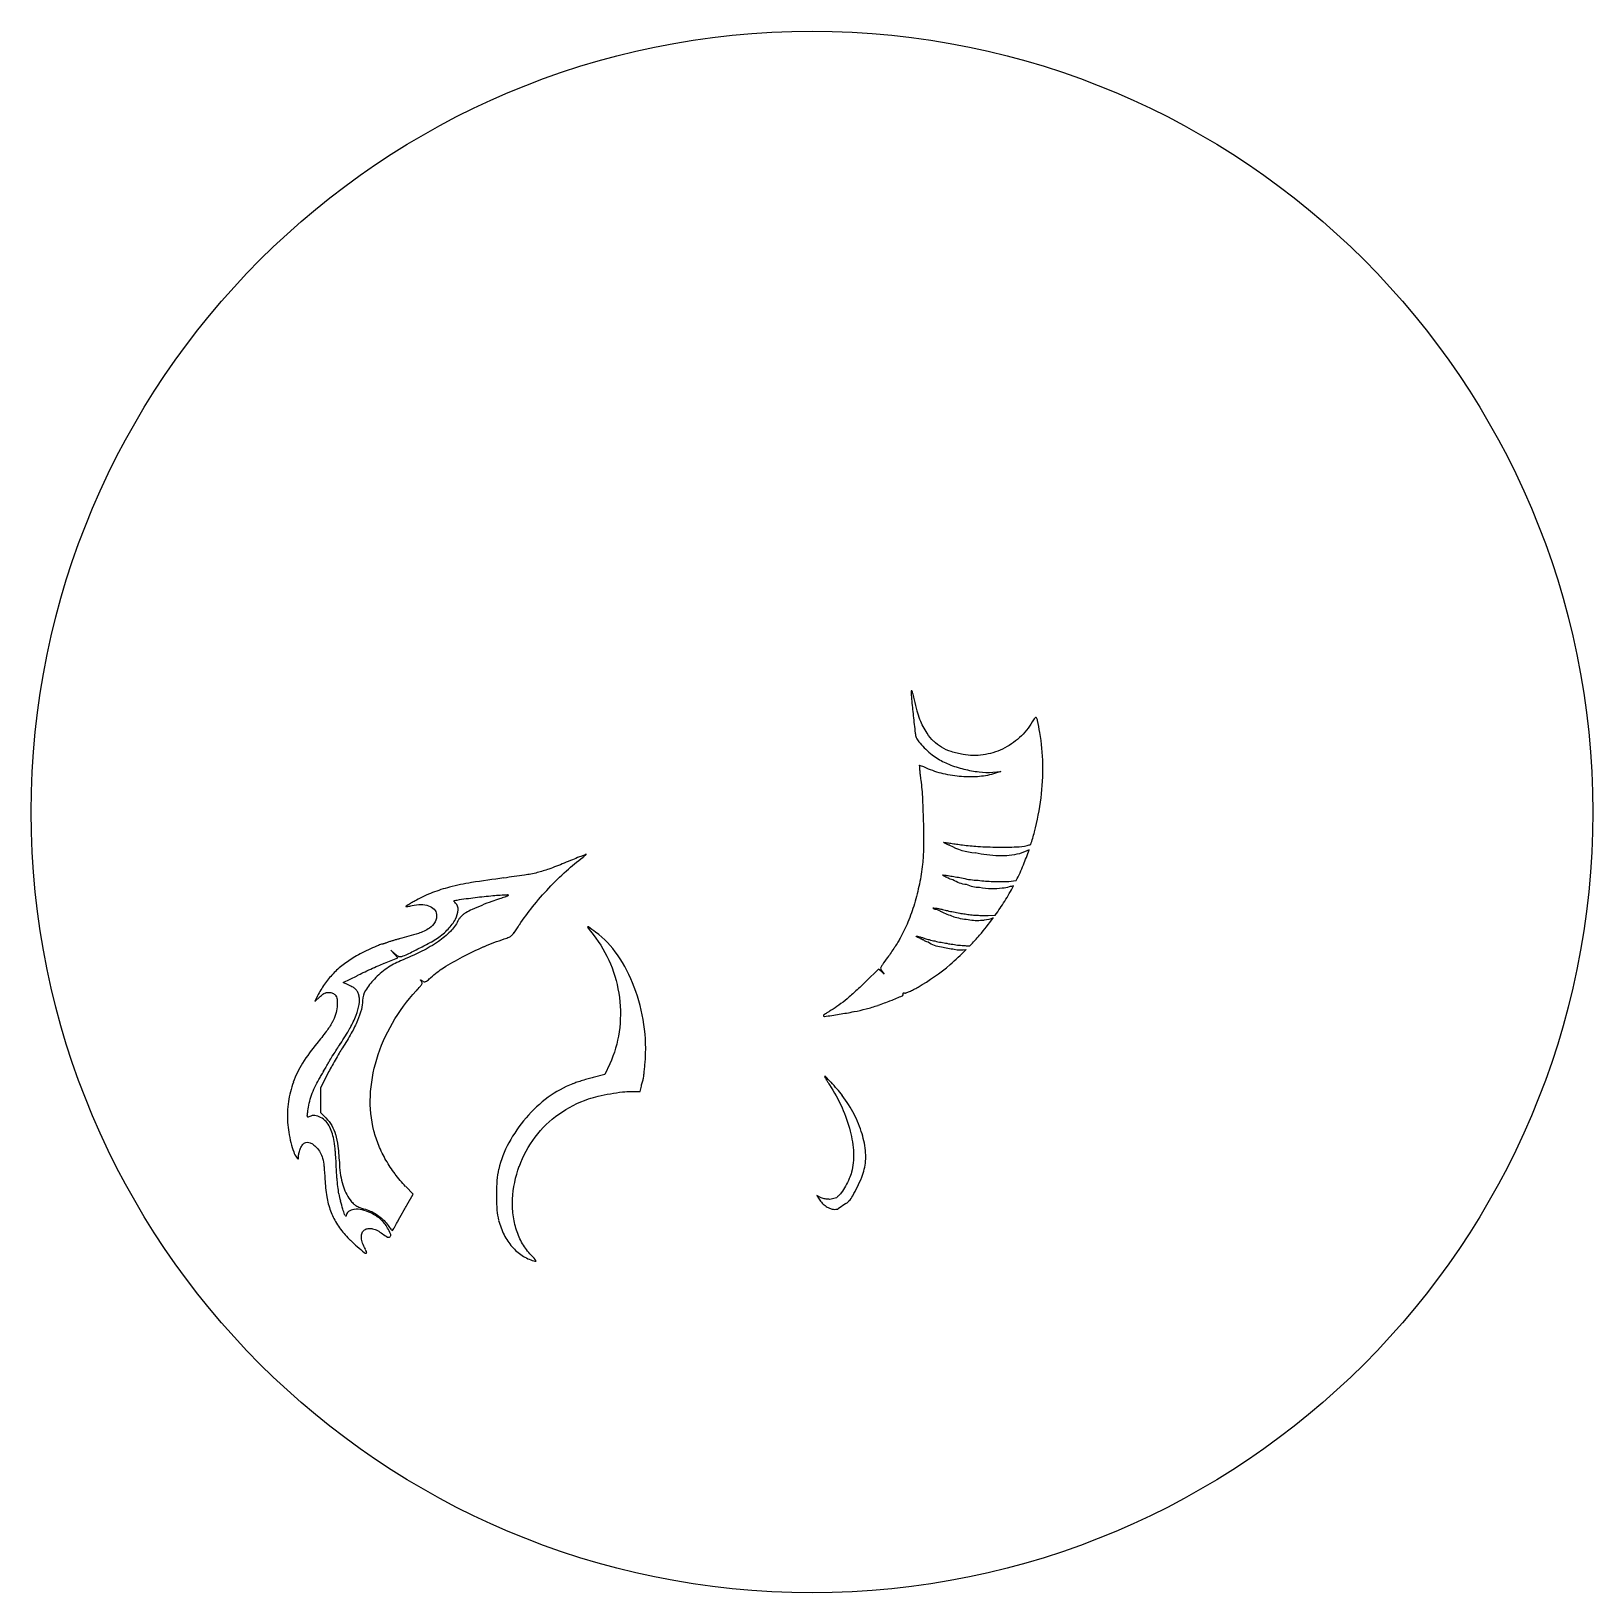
# Model space of a CAD drawing. Header units: millimetres. Extents: x 0 to 22, y 0 to 22.
import ezdxf

# ---------------------------------------------------------------- set-up
doc = ezdxf.new("R2010")
doc.units = ezdxf.units.MM
doc.header["$MEASUREMENT"] = 0

msp = doc.modelspace()

# ---------------------------------------------------------------- linework, layer by layer
at = {"color": 0, "linetype": 'ByBlock', "lineweight": -2}
for p, q in [((13.547, 11.562), (13.662, 11.571)), ((13.662, 11.571), (13.583, 11.546)), ((13.482, 9.543), (13.583, 9.547)), ((5.067, 9.053), (5.123, 9.003)), ((5.116, 8.999), (5.067, 9.053)), ((4.975, 8.868), (5.166, 8.944)), ((5.166, 8.944), (5.116, 8.999)), ((4.397, 8.596), (4.59, 8.694)), ((4.467, 8.565), (4.397, 8.596)), ((11.936, 8.786), (11.765, 8.617)), ((11.977, 8.752), (11.936, 8.786)), ((12.017, 8.717), (11.977, 8.752)), ((11.984, 8.756), (12.017, 8.717)), ((4.033, 8.409), (3.994, 8.33)), ((3.994, 8.33), (4.067, 8.397)), ((4.178, 7.315), (4.076, 7.114)), ((8.081, 7.301), (7.919, 7.26)), ((8.151, 7.452), (8.081, 7.301)), ((4.076, 7.114), (4.076, 6.94)), ((8.457, 7.064), (8.577, 7.064)), ((8.577, 7.064), (8.596, 7.139)), ((4.076, 6.94), (4.076, 6.765)), ((4.076, 6.765), (4.151, 6.689)), ((5.382, 5.617), (5.276, 5.726)), ((5.293, 5.461), (5.382, 5.617)), ((11.068, 5.596), (11.101, 5.544)), ((11.118, 5.57), (11.068, 5.596)), ((11.347, 5.565), (11.251, 5.542)), ((5.176, 5.253), (5.214, 5.321)), ((5.214, 5.321), (5.255, 5.394)), ((11.479, 5.486), (11.367, 5.409))]:
    msp.add_line(p, q, dxfattribs=at)
msp.add_circle((11, 11), 11, dxfattribs=at)
for centre, radius, start, end in [((13.409, 12.684), 1.011, 178.8245, 185.3002), ((12.403, 12.705), 0.00421, 77.7373, 178.8245), ((27.264, 13.969), 14.925, 185.3002, 186.2069), ((12.402, 12.699), 0.00936, 19.511, 77.7372), ((11.956, 12.542), 0.482, 14.0636, 19.5109), ((8.532, 11.684), 4.012, 12.9192, 14.0635), ((37.394, 15.071), 25.115, 186.2069, 186.7645), ((14.6, 11.979), 0.575, 142.7179, 149.66), ((14.152, 12.32), 0.0123, 35.4052, 142.7178), ((14.085, 12.272), 0.0942, 10.8902, 35.4052), ((12.713, 12.143), 0.261, 186.7644, 201.2633), ((0.268, 9.614), 14.165, 10.1924, 10.8901), ((11.476, 11.629), 2.777, 0.8888, 10.1924), ((12.665, 12.125), 0.21, 201.2633, 220.1273), ((13.578, 12.894), 1.403, 220.1273, 224.7619), ((13.589, 12.905), 1.419, 224.7619, 229.6886), ((13.162, 12.402), 0.759, 229.6885, 237.5603), ((13.312, 12.637), 1.038, 237.5603, 248.3606), ((13.552, 13.242), 1.689, 248.3606, 255.8621), ((10.815, 11.619), 3.438, 352.9614, 0.8887), ((12.516, 11.653), 0.00556, 137.0987, 185.5414), ((34.186, 13.756), 21.777, 185.5413, 185.6965), ((12.514, 11.655), 0.00361, 69.9691, 137.0989), ((11.663, 9.319), 2.489, 69.2811, 69.9689), ((17.162, 12.058), 4.669, 185.6965, 186.5195), ((21.348, 12.536), 8.882, 186.5195, 187.028), ((12.176, 10.676), 1.039, 67.3421, 69.2811), ((11.816, 9.814), 1.973, 66.1427, 67.342), ((13.548, 13.227), 1.673, 255.862, 263.39), ((13.467, 12.53), 0.972, 263.39, 274.6974), ((10.631, 11.642), 3.623, 345.2358, 352.9614), ((12.905, 10.773), 0.203, 256.5889, 265.8724), ((12.99, 11.007), 0.447, 257.1134, 265.7556), ((13.075, 11.079), 0.532, 257.1885, 265.7895), ((10.632, 11.641), 3.622, 342.3358, 345.2357), ((18.56, -16.555), 29.021, 111.9266, 112.1376), ((31.545, -48.812), 63.793, 111.84162, 111.92661), ((7.163, 11.19), 1.026, 306.5084, 307.893), ((7.551, 10.692), 0.394, 307.9528, 310.7948), ((7.635, 10.594), 0.265, 310.8558, 313.8068), ((7.821, 10.378), 0.0265, 96.6794, 111.8555), ((7.818, 10.403), 0.000933, 313.8731, 96.679), ((13.16, 11.1), 0.565, 257.2738, 265.8116), ((13.851, 16.672), 6.179, 263.1976, 265.2253), ((13.749, 18.804), 8.3, 267.154, 269.0872), ((13.7, 15.774), 5.269, 269.0872, 271.9953), ((13.843, 11.414), 0.907, 272.5515, 282.0541), ((10.632, 11.641), 3.622, 337.5083, 341.0806), ((31.215, -47.535), 62.486, 112.18088, 112.29573), ((10.789, 11.577), 3.453, 333.4597, 337.5083), ((6.393, 7.969), 2.034, 104.2061, 111.3299), ((6.752, 6.546), 3.502, 99.0222, 104.1817), ((8.616, -5.224), 15.419, 97.2905, 99.0047), ((13.348, 10.893), 0.854, 255.0622, 269.4938), ((13.53, 11.124), 1.101, 260.0952, 271.0494), ((13.68, 12.279), 2.26, 266.7174, 271.4416), ((10.789, 11.577), 3.453, 327.9381, 332.069), ((13.71, 11.072), 1.052, 271.4416, 278.9569), ((8.396, 4.652), 5.909, 121.3839, 121.846), ((6.344, 8.012), 1.972, 119.6972, 121.3296), ((5.111, 10.695), 1.044, 282.3106, 284.1131), ((7.394, 6.163), 4.098, 118.705, 119.6443), ((6.371, 8.029), 1.971, 111.3659, 118.6576), ((5.893, 9.63), 0.121, 355.7063, 44.9844), ((8.078, 5.527), 4.503, 112.5926, 114.4672), ((8.068, 5.541), 4.487, 110.6228, 112.5502), ((7.045, 8.257), 1.584, 106.381, 110.5856), ((10.39, 11.826), 3.923, 324.4767, 327.9382), ((5.28, 9.67), 0.00256, 121.9016, 224.9792), ((5.282, 9.672), 0.00602, 225.0144, 277.9534), ((5.16, 10.546), 0.888, 277.9534, 279.4748), ((5.21, 10.244), 0.583, 279.4933, 282.2875), ((5.443, 9.77), 0.602, 315.8738, 332.5496), ((5.679, 9.647), 0.336, 332.6073, 355.6414), ((6.215, 9.361), 0.229, 143.405, 152.9283), ((6.279, 9.313), 0.309, 135.7403, 143.3439), ((6.29, 9.302), 0.324, 128.2491, 135.6787), ((6.273, 9.323), 0.298, 120.2656, 128.1915), ((6.632, 8.705), 1.012, 114.5127, 120.2149), ((12.741, 9.593), 0.0349, 69.1224, 89.9999), ((12.738, 9.551), 0.0765, 57.028, 78.0063), ((12.759, 9.533), 0.0845, 53.3281, 76.0853), ((12.784, 9.514), 0.0902, 50.4917, 73.4451), ((12.939, 9.903), 0.294, 250.3893, 263.9829), ((13.036, 10.019), 0.428, 252.5811, 264.1905), ((13.124, 10.04), 0.466, 253.7437, 264.675), ((13.188, 9.975), 0.413, 254.9039, 265.5944), ((13.245, 9.938), 0.385, 256.6973, 268.3279), ((10.39, 11.826), 3.923, 319.2428, 323.7539), ((13.439, 10.338), 0.797, 267.8535, 273.0709), ((5.147, 10.059), 1.015, 304.5432, 315.8131), ((6.685, 9.35), 0.122, 292.7827, 313.0328), ((6.607, 9.434), 0.237, 313.0878, 325.5634), ((0.533, 13.588), 7.596, 325.6241, 326.6258), ((7.847, 9.375), 0.0083, 139.0224, 218.1363), ((7.846, 9.376), 0.00749, 54.1328, 139.0223), ((24.683, 22.594), 21.413, 218.1364, 218.4728), ((-4.005, -7.015), 20.234, 53.7821, 54.1329), ((7.175, 8.25), 1.312, 34.1348, 53.7821), ((10.468, 11.759), 3.82, 316.1978, 319.2429), ((6.166, 6.064), 3.312, 114.725, 117.0141), ((6.228, 5.922), 3.467, 112.682, 114.6792), ((5.015, 8.824), 0.322, 101.1692, 112.6478), ((5.164, 8.829), 0.363, 107.9571, 112.3013), ((5.679, 7.238), 2.035, 106.7165, 107.9218), ((5.749, 7), 2.283, 105.4681, 106.6833), ((5.706, 7.152), 2.126, 104.1545, 105.4373), ((0.888, 18.056), 10.076, 295.9689, 297.0302), ((1.475, 16.888), 8.769, 297.0798, 298.2992), ((5.164, 10.035), 0.987, 298.3504, 304.488), ((6.385, 10.067), 0.9, 288.0971, 292.7421), ((12.657, 9.347), 0.144, 242.3449, 267.3112), ((12.745, 9.42), 0.236, 246.4698, 266.9644), ((12.832, 9.436), 0.271, 248.2397, 267.4019), ((12.91, 9.413), 0.263, 250.0061, 268.1399), ((12.986, 9.415), 0.278, 252.3205, 269.4821), ((10.468, 11.759), 3.82, 310.4356, 315.0596), ((13.075, 9.507), 0.382, 256.0863, 269.7012), ((13.156, 9.553), 0.435, 259.0697, 270.2185), ((13.229, 10.081), 0.966, 265.752, 269.4818), ((5.194, 7.82), 1.303, 127.9156, 136.3201), ((5.324, 7.65), 1.516, 120.3573, 127.8581), ((5.61, 7.158), 2.085, 117.063, 120.305), ((5.57, 7.998), 0.976, 112.1321, 125.0297), ((5.389, 9.299), 0.398, 227.9916, 233.4667), ((5.212, 9.059), 0.0998, 233.5183, 248.861), ((5.197, 9.023), 0.0607, 248.883, 269.6774), ((5.198, 9.039), 0.0768, 269.6774, 287.1068), ((5.055, 9.502), 0.561, 287.1243, 295.9267), ((6.451, 7.759), 2.187, 20.7347, 34.1349), ((12.005, 8.796), 0.0378, 157.4147, 197.5431), ((12.149, 8.736), 0.193, 144.6039, 157.4147), ((19.303, 3.652), 8.97, 143.7931, 144.604), ((10.999, 11.136), 3.002, 299.8846, 310.4356), ((5.171, 7.843), 1.27, 136.3817, 144.8995), ((5.553, 7.959), 0.995, 136.2689, 148.1232), ((5.692, 7.825), 1.188, 125.0812, 136.208), ((5.47, 8.591), 0.0362, 4.4342, 39.5561), ((5.467, 8.591), 0.0395, 331.4804, 4.3716), ((5.557, 8.691), 0.0845, 238.1191, 256.1866), ((5.545, 8.641), 0.0328, 256.1866, 292.7837), ((5.52, 8.699), 0.0956, 292.7924, 310.4762), ((4.429, 9.976), 1.775, 310.5304, 312.6226), ((12.046, 8.809), 0.0811, 197.543, 220.2129), ((5.24, 7.797), 1.353, 144.9601, 153.0843), ((4.137, 7.831), 0.804, 60.3858, 65.7673), ((4.443, 8.371), 0.183, 44.1823, 60.3356), ((4.48, 8.408), 0.131, 24.1905, 44.1233), ((4.349, 8.349), 0.276, 12.6935, 24.1344), ((4.322, 8.343), 0.303, 349.6743, 12.6566), ((4.933, 8.345), 0.264, 148.1829, 179.9696), ((3.223, 10.518), 3.001, 317.2213, 318.7808), ((5.349, 8.655), 0.173, 318.8426, 331.4228), ((6.18, 7.657), 2.477, 8.1229, 20.7347), ((9.081, 15.846), 8.091, 291.9758, 293.2431), ((12.266, 8.43), 0.0194, 293.2432, 20.9936), ((12.314, 8.479), 0.0309, 255.7336, 291.363), ((11.901, 9.533), 1.162, 291.363, 293.9694), ((11.939, 9.449), 1.07, 293.9694, 297.4147), ((11.663, 9.98), 1.669, 297.4147, 299.8845), ((3.803, 8.438), 0.83, 338.8166, 349.6396), ((12.83, 5.758), 2.906, 124.327, 125.0303), ((8.249, 28.258), 20.351, 278.2661, 278.8633), ((11.916, 7.096), 1.285, 122.4578, 124.3269), ((12.501, 6.177), 2.374, 121.2773, 122.4578), ((10.533, 13.611), 5.526, 278.8633, 281.0424), ((11.095, 10.734), 2.595, 281.0424, 284.8772), ((11.103, 10.703), 2.564, 284.8772, 288.8249), ((10.812, 11.555), 3.463, 288.8249, 291.9757), ((1.269, 9.781), 3.703, 326.4801, 330.4671), ((3.27, 8.646), 1.403, 330.5225, 338.7687), ((6.224, 7.663), 2.433, 355.3404, 8.1228), ((11.166, 8.132), 0.00588, 125.0304, 180), ((11.173, 8.132), 0.0133, 180, 278.266), ((5.994, 6.108), 2.558, 140.3456, 148.0321), ((9.628, 4.455), 6.155, 150.3121, 151.3858), ((9.464, 4.542), 5.97, 149.179, 150.2581), ((6.443, 6.342), 2.454, 147.0141, 149.1233), ((5.084, 6.677), 1.485, 148.0909, 159.6524), ((-10.422, 15.613), 16.727, 329.9318, 330.1472), ((-21.947, 22.195), 29.999, 330.201, 330.3363), ((-20.483, 21.33), 28.298, 330.3898, 330.5271), ((-3.466, 11.704), 8.747, 330.5804, 330.926), ((7.24, 5.762), 3.433, 151.4386, 153.1085), ((8.442, 5.145), 2.179, 103.8896, 105.836), ((2.645, 7.972), 6.025, 353.1798, 353.7477), ((4.274, 7.793), 4.386, 353.7477, 354.6757), ((1.823, 8.022), 6.848, 354.6757, 355.3403), ((11.184, 7.27), 0.00638, 44.8597, 180), ((11.189, 7.27), 0.0113, 179.9999, 210.6281), ((14.964, 9.504), 4.398, 210.6282, 211.0884), ((8.065, 4.166), 4.406, 43.3639, 44.8597), ((4.912, 6.742), 1.3, 159.7011, 172.1667), ((8.151, 5.82), 1.448, 111.1483, 126.7583), ((8.129, 5.875), 1.389, 108.4907, 111.1482), ((8.799, 3.873), 3.5, 107.1582, 108.4907), ((8.844, 3.728), 3.652, 105.836, 107.1582), ((8.543, 7.266), 0.0852, 341.2105, 353.1797), ((12.868, 8.241), 1.951, 211.0884, 212.299), ((14.137, 9.043), 3.452, 212.2989, 213.0887), ((9.37, 5.398), 2.612, 40.5635, 43.364), ((9.898, 5.85), 1.917, 37.0323, 40.5635), ((5.132, 6.713), 1.523, 172.1958, 183.2749), ((8.47, 5.392), 1.983, 126.7583, 139.095), ((9.951, 5.891), 1.849, 27.4013, 37.0324), ((4.853, 6.697), 1.243, 183.2936, 189.6435), ((3.982, 6.602), 0.122, 83.5763, 118.1469), ((3.97, 6.498), 0.227, 61.8997, 83.5763), ((3.939, 6.439), 0.293, 43.0035, 61.8657), ((3.92, 6.422), 0.319, 25.2205, 42.945), ((8.48, 5.384), 1.995, 139.0951, 151.3959), ((10.187, 6.013), 1.584, 16.586, 27.4013), ((5.397, 6.791), 1.795, 189.6688, 194.4862), ((3.595, 6.27), 0.677, 16.611, 25.1642), ((3.452, 6.228), 0.826, 9.2038, 16.5699), ((10.447, 6.09), 1.313, 4.7393, 16.586), ((5.298, 6.766), 1.693, 194.5206, 199.1571), ((3.957, 6.301), 0.274, 199.2076, 217.0688), ((2.649, 6.099), 1.639, 4.2836, 9.1769), ((-4.79, 5.544), 9.1, 2.8943, 4.2692), ((8.041, 5.623), 1.495, 151.3958, 166.6648), ((11.049, 6.14), 0.709, 345.9428, 4.7394), ((4.446, 6.671), 0.887, 217.1291, 218.9592), ((3.76, 6.116), 0.00441, 218.9742, 297.6322), ((3.759, 6.118), 0.00633, 297.6321, 357.9635), ((2.385, 6.166), 1.381, 358.0054, 359.3425), ((6.021, 6.135), 1.682, 183.5911, 188.8146), ((7.567, 5.735), 1.009, 166.6647, 175.8047), ((10.861, 6.187), 0.903, 338.3525, 345.9428), ((6.418, 5.946), 2.283, 182.9993, 189.2232), ((5.281, 6.021), 0.933, 188.8416, 196.9625), ((5.116, 5.971), 0.761, 197.0047, 206.0806), ((9.493, 5.594), 2.94, 175.8047, 179.9204), ((9.734, 6.634), 2.115, 334.3344, 338.3525), ((5.258, 5.758), 1.108, 189.2532, 199.9427), ((5.072, 5.95), 0.712, 206.135, 215.6691), ((4.901, 5.828), 0.501, 215.7299, 223.1114), ((9.485, 5.594), 2.931, 179.9203, 183.9788), ((11.368, 5.712), 0.315, 212.3401, 224.9935), ((11.226, 5.333), 0.211, 83.0393, 89.8914), ((11.405, 5.534), 0.0659, 140.944, 151.6346), ((11.405, 5.534), 0.0664, 125.0085, 140.944), ((11.321, 5.709), 0.276, 309.1451, 316.7308), ((11.248, 5.778), 0.375, 316.7308, 330.5108), ((9.729, 6.637), 2.12, 330.5108, 334.3344), ((5.102, 5.703), 0.942, 199.9909, 211.7182), ((4.512, 5.311), 0.0737, 125.3724, 178.7339), ((4.567, 5.234), 0.168, 96.4408, 125.3335), ((4.661, 5.604), 0.173, 223.1709, 239.4887), ((4.585, 5.066), 0.337, 77.1081, 96.4408), ((4.732, 5.724), 0.313, 239.5359, 250.5398), ((5.742, 8.59), 3.351, 250.5772, 252.4997), ((4.529, 4.817), 0.592, 64.4347, 77.1014), ((4.463, 4.681), 0.743, 57.6977, 64.3964), ((4.619, 4.929), 0.45, 47.8919, 57.6452), ((7.307, 5.443), 0.748, 183.9788, 195.1799), ((11.404, 5.748), 0.366, 224.9935, 236.3025), ((11.379, 5.71), 0.321, 236.3026, 248.2786), ((11.313, 5.547), 0.145, 248.2786, 270), ((11.313, 5.965), 0.563, 270, 274.529), ((11.357, 5.416), 0.0121, 274.529, 322.0272), ((11.438, 5.565), 0.0898, 297.4801, 309.1451), ((5.352, 5.858), 1.236, 211.7773, 221.3399), ((4.623, 4.934), 0.444, 38.0029, 47.8325), ((4.418, 4.775), 0.704, 30.9863, 37.9414), ((4.465, 4.804), 0.648, 22.8682, 30.9286), ((6.704, 6.337), 2.038, 214.766, 215.728), ((5.924, 5.777), 1.078, 215.7875, 217.346), ((7.397, 6.905), 2.933, 217.4062, 217.8967), ((5.086, 5.106), 0.00398, 217.9361, 269.9999), ((5.086, 5.105), 0.00357, 269.9999, 328.221), ((-0.306, 8.44), 6.344, 328.2615, 328.5603), ((3.643, 6.024), 1.714, 328.6157, 329.8925), ((2.243, 6.832), 3.33, 329.9472, 330.719), ((7.656, 5.537), 1.11, 195.18, 206.4918), ((5.319, 5.831), 1.194, 221.4019, 226.4738), ((6.469, 7.047), 2.868, 226.5356, 229.163), ((8.546, 9.46), 6.052, 229.2243, 230.447), ((4.152, 4.577), 0.615, 24.7052, 27.987), ((5.277, 5.483), 0.537, 232.1197, 241.3034), ((5.034, 5.037), 0.0295, 241.3034, 316.9166), ((5.029, 5.042), 0.0361, 316.9287, 22.8032), ((7.377, 5.398), 0.798, 206.4917, 220.9774), ((7.293, 5.325), 0.686, 220.9774, 236.7001), ((4.722, 4.83), 0.0466, 230.482, 270), ((4.47, 4.723), 0.265, 18.4932, 24.6558), ((4.565, 4.755), 0.165, 11.4414, 18.4508), ((4.722, 4.787), 0.00392, 270, 11.3862), ((7.248, 5.256), 0.604, 236.7001, 253.9973), ((1.88, -0.124), 7.104, 42.7324, 43.4032), ((7.117, 4.799), 0.129, 253.9973, 265.4106), ((7.04, 4.643), 0.0791, 26.112, 42.7325), ((7.107, 4.676), 0.00459, 265.4105, 26.1121)]:
    msp.add_arc(centre, radius, start, end, dxfattribs=at)
at = {"color": 0, "linetype": 'ByBlock', "lineweight": -2, "extrusion": (0, 0, -1)}
for centre, radius, start, end in [((-16.116, 13.424), 3.769, 344.5989, 347.0808), ((-13.774, 12.778), 1.34, 339.2303, 344.5989), ((-13.416, 12.642), 0.957, 332.7107, 339.2303), ((-13.458, 12.664), 1.004, 326.4253, 332.7107), ((-13.184, 12.482), 0.675, 314.1302, 326.4253), ((-13.288, 12.747), 0.945, 210.34, 227.7441), ((-13.126, 12.422), 0.591, 300.5463, 314.1301), ((-13.175, 12.506), 0.689, 288.0862, 300.5463), ((-13.273, 12.757), 0.962, 244.7253, 261.8375), ((-13.267, 12.77), 0.976, 227.744, 244.7254), ((-13.34, 13.011), 1.22, 279.9607, 288.0862), ((-13.283, 12.687), 0.891, 261.8375, 279.9608), ((-8.675, 10.974), 3.887, 172.972, 176.9484), ((-13.167, 12.868), 1.367, 283.3976, 293.8573), ((-13.231, 13.137), 1.643, 274.2867, 283.3976), ((-13.224, 13.049), 1.555, 264.9456, 274.2867), ((-13.273, 12.497), 1.001, 251.9511, 264.9455), ((-1.679, 10.601), 10.892, 176.9485, 178.7917), ((-1.603, 10.599), 10.969, 178.7917, 180.5722), ((-12.857, 10.573), 0.00292, 353.3486, 103.4111), ((-12.878, 10.589), 0.029, 309.0327, 326.6431), ((-12.908, 10.625), 0.0757, 281.8903, 309.0326), ((-9.478, 8.063), 2.864, 47.3995, 53.4916), ((-10.302, 10.512), 2.268, 180.5722, 186.3015), ((-12.972, 10.676), 0.148, 281.4862, 302.4877), ((-13.344, 11.215), 0.794, 273.2945, 300.3929), ((-13.687, 12.255), 1.873, 271.6207, 281.9832), ((-13.666, 11.514), 1.132, 256.9119, 271.6207), ((-13.517, 11.609), 1.264, 244.6009, 251.2695), ((-14.229, 9.965), 0.596, 70.7412, 75.8631), ((-6.644, 12.114), 2.027, 256.1508, 261.3348), ((-6.745, 11.704), 1.604, 250.0859, 256.127), ((-5.353, 15.536), 5.682, 247.7024, 250.0514), ((-10.81, 6.622), 4.827, 43.223, 47.3387), ((-9.571, 10.593), 3.004, 186.3015, 191.6703), ((-5.089, 22.345), 12.375, 261.3519, 262.7095), ((-10.869, 6.574), 4.903, 39.069, 43.1609), ((-9.377, 10.633), 3.202, 191.6703, 196.788), ((-12.845, 10.111), 0.00298, 329.1086, 103.9706), ((-12.867, 10.126), 0.0293, 282.6457, 325.986), ((-12.836, 9.925), 0.189, 93.1999, 104.6142), ((-12.931, 10.183), 0.111, 280.301, 309.3789), ((-12.86, 9.734), 0.375, 93.5736, 104.7197), ((-13.018, 10.228), 0.188, 279.9377, 304.4985), ((-12.928, 9.66), 0.438, 93.5995, 104.8356), ((-13.217, 10.405), 0.429, 275.1822, 302.662), ((-13.011, 9.63), 0.454, 93.6372, 104.9379), ((-13.365, 10.368), 0.433, 270.4531, 295.5156), ((-13.672, 12.096), 2.184, 273.7402, 278.1894), ((-13.572, 10.557), 0.641, 260.2957, 273.7402), ((-13.683, 10.153), 0.227, 244.9826, 270.7655), ((-13.753, 10.224), 0.278, 251.9029, 264.7152), ((-13.929, 9.831), 0.21, 74.7073, 75.8615), ((-5.489, 9.195), 0.503, 75.8741, 90.1017), ((-5.489, 9.375), 0.322, 90.1016, 109.9458), ((-5.962, 9.744), 0.00749, 317.9619, 26.7136), ((-5.965, 9.742), 0.0108, 26.773, 78.97), ((-6.426, 10.163), 0.632, 315.0156, 317.8999), ((-6.193, 8.571), 1.204, 78.9914, 80.8077), ((-7.111, 2.885), 6.964, 80.825, 82.9378), ((-7.039, 3.454), 6.39, 82.9505, 85.2055), ((-7.123, 2.441), 7.407, 85.214, 86.8155), ((-6.165, 11.253), 1.538, 252.119, 253.619), ((-6.258, 10.96), 1.23, 250.31, 252.084), ((-6.277, 10.904), 1.172, 248.7015, 250.2721), ((-6.673, 9.889), 0.0819, 237.6251, 248.6607), ((-6.712, 9.827), 0.009, 86.8155, 237.5731), ((-9.574, 10.574), 2.997, 196.788, 202.0635), ((-5.528, 9.483), 0.208, 109.9665, 135.3879), ((-5.592, 9.546), 0.118, 135.4417, 174.3327), ((-5.523, 9.54), 0.188, 174.397, 208.1897), ((-5.489, 9.732), 0.587, 207.0741, 224.9142), ((-9.554, 7.646), 3.206, 33.3758, 39.0075), ((-12.711, 9.646), 0.00325, 337.5852, 95.4187), ((-12.721, 9.651), 0.0145, 296.9953, 333.0099), ((-12.507, 7.501), 2.157, 95.4188, 96.2356), ((-12.727, 9.65), 0.0178, 284.9226, 318.2734), ((-12.734, 9.649), 0.0197, 275.5662, 305.8174), ((-12.741, 9.662), 0.0344, 270, 285.2932), ((-12.733, 9.466), 0.18, 92.7028, 106.976), ((-12.763, 9.407), 0.232, 95.7005, 109.6107), ((-21.58, 30.831), 22.974, 291.8904, 292.3577), ((-13.608, 12.162), 2.714, 278.105, 282.6137), ((-13.333, 10.286), 0.818, 263.4804, 277.602), ((-13.373, 9.937), 0.466, 247.1529, 263.4804), ((-4.175, 13.22), 4.133, 251.9674, 255.8456), ((-5.254, 9.904), 0.646, 236.6279, 251.9343), ((-5.479, 9.563), 0.238, 208.2479, 236.5801), ((-5.026, 10.195), 1.242, 224.9749, 235.1528), ((-6.578, 8.207), 1.712, 141.5271, 157.5926), ((-10.435, 10.225), 2.067, 202.0635, 209.0319), ((-12.47, 9.249), 0.00227, 9.7144, 112.0002), ((-12.478, 9.254), 0.0107, 311.477, 337.5832), ((-12.466, 9.154), 0.0973, 93.2989, 113.2234), ((-12.537, 9.321), 0.0999, 281.365, 311.4769), ((-12.499, 9.142), 0.102, 93.0533, 116.0446), ((-4.925, 9.277), 0.14, 253.2417, 258.8308), ((-4.775, 9.776), 0.661, 251.4548, 253.2127), ((-4.748, 9.854), 0.743, 249.6725, 251.4188), ((-4.781, 9.765), 0.649, 247.7007, 249.6335), ((-3.597, 12.849), 4.261, 243.4142, 247.8679), ((-4.653, 10.735), 1.898, 235.2072, 243.3674), ((-8.181, 4.949), 4.529, 62.3278, 66.5317), ((-7.691, 6.071), 3.304, 66.5729, 71.9029), ((-8.7, 11.37), 4.145, 213.2986, 214.5588), ((-8.956, 11.202), 3.839, 212.0238, 213.2985), ((-11.174, 9.814), 1.222, 209.0319, 212.0237), ((-12.592, 9.308), 0.113, 280.3059, 311.0979), ((-12.534, 9.113), 0.12, 94.3143, 117.655), ((-12.66, 9.303), 0.138, 279.9083, 309.6698), ((-12.835, 9.414), 0.317, 272.0298, 308.7732), ((-15.272, 20.914), 12.068, 280.8264, 281.7052), ((-13.09, 9.527), 0.474, 260.382, 280.3112), ((-13.025, 9.908), 0.861, 260.1465, 260.382), ((-13.149, 1.246), 7.869, 90.5181, 90.555), ((-7.626, 2.495), 6.904, 65.6803, 66.6293), ((-6.127, 5.958), 3.13, 66.6733, 68.3974), ((-6.46, 7.769), 1.224, 47.3751, 57.9589), ((-8.001, 5.298), 4.136, 58.0125, 62.2794), ((-6.444, 8.152), 1.857, 157.5927, 172.7088), ((-9.727, 10.663), 2.898, 214.5588, 216.2069), ((-6.208, 5.51), 3.572, 63.0704, 64.6414), ((-7.67, 2.412), 6.998, 64.6887, 65.6343), ((-5.484, 8.634), 0.00157, 321.3949, 69.8978), ((-6.685, 9.595), 1.539, 320.4439, 321.323), ((-5.485, 8.631), 0.00462, 69.8977, 121.3732), ((-3.715, 5.728), 3.405, 121.3831, 121.8688), ((-7.27, 13.186), 6.409, 225.4729, 227.2686), ((-4.566, 7.844), 0.745, 47.9498, 52.1067), ((-4.197, 8.317), 0.145, 52.1606, 66.2049), ((-4.178, 8.361), 0.097, 66.2348, 84.3431), ((-4.188, 8.256), 0.203, 84.344, 94.787), ((-4.193, 8.315), 0.143, 94.7869, 117.6637), ((-4.222, 8.371), 0.0803, 117.6957, 152.8764), ((-4.161, 8.34), 0.149, 152.9328, 176.7436), ((-7.322, 6.725), 2.585, 30.2281, 42.7787), ((-6.471, 8.155), 1.83, 172.7088, 187.941), ((-10.042, 10.121), 2.276, 230.3722, 234.0221), ((-9.527, 10.744), 3.084, 227.2685, 230.3722), ((-12.291, 8.443), 0.00729, 10.2885, 60.0513), ((-12.297, 8.442), 0.0136, 339.0065, 10.2886), ((-12.294, 8.437), 0.0145, 60.0513, 92.148), ((-12.293, 8.397), 0.0538, 92.1479, 104.2663), ((-3.669, 8.352), 0.652, 198.3139, 208.9232), ((-3.871, 8.285), 0.439, 183.9941, 198.2687), ((-3.564, 8.306), 0.747, 176.7744, 183.971), ((-3.472, 8.541), 1.223, 195.3562, 203.0147), ((-4.184, 8.346), 0.485, 180.0161, 195.3178), ((-10.425, 9.594), 1.624, 234.0221, 238.7227), ((-3.239, 8.591), 1.144, 208.9796, 216.6695), ((-2.917, 8.779), 1.827, 203.0638, 209.3381), ((-7.161, 6.822), 2.397, 16.8846, 30.1694), ((-0.809, 10.406), 4.177, 216.7299, 219.6545), ((-10.482, 3.679), 7.347, 32.7913, 33.5199), ((-1.163, 9.769), 3.841, 209.3931, 212.9859), ((-6.692, 8.124), 1.606, 187.9409, 204.7365), ((-5.469, 6.736), 1.476, 29.075, 31.3085), ((-10.632, 3.587), 7.524, 31.3641, 32.0218), ((-11.392, 3.102), 8.424, 32.0781, 32.7344), ((-6.941, 6.89), 2.166, 2.8308, 16.8397), ((-5.16, 6.58), 1.284, 19.493, 24.9376), ((-5.272, 6.527), 1.408, 24.9885, 30.0682), ((-8.751, 3.67), 3.413, 80.0232, 82.9206), ((-8.457, 6.036), 1.028, 82.9205, 90), ((-11.883, 6.298), 3.393, 14.3583, 14.8918), ((-11.562, 6.383), 3.061, 14.8918, 15.4682), ((-11.296, 6.457), 2.784, 15.4682, 16.0116), ((-8.91, 7.142), 0.303, 16.0115, 18.7895), ((-9.159, 5.799), 2.49, 146.9114, 155.4526), ((-4.783, 6.685), 0.892, 6.7212, 13.7233), ((-5.057, 6.618), 1.175, 13.7573, 19.4496), ((-6.42, 6.917), 1.644, 345.5734, 2.7978), ((-8.358, 5.451), 1.589, 54.4628, 71.4318), ((-8.305, 5.61), 1.422, 71.4319, 77.1021), ((-8.758, 3.628), 3.455, 77.1021, 80.0233), ((-9.664, 6.03), 1.934, 155.4526, 165.7724), ((-3.932, 6.718), 0.0423, 341.2069, 5.7574), ((-8.109, 6.295), 4.241, 5.7842, 6.6996), ((-3.899, 6.707), 0.00729, 252.4069, 341.1814), ((-3.859, 6.832), 0.139, 241.8762, 252.4069), ((-3.753, 6.3), 0.557, 135.6254, 149.5409), ((-8.336, 5.482), 1.552, 37.1844, 54.4627), ((-3.763, 6.306), 0.545, 149.5999, 163.7404), ((-3.308, 6.175), 1.018, 163.7849, 173.4721), ((-6.306, 6.889), 1.527, 337.3331, 345.536), ((-8.344, 5.476), 1.561, 19.9644, 37.1844), ((-10.013, 6.118), 1.574, 165.7724, 177.2035), ((-3.993, 6.147), 0.227, 0.6707, 14.5626), ((-4.112, 6.116), 0.35, 14.6016, 24.6391), ((-4.08, 6.13), 0.315, 24.6923, 34.9993), ((-3.894, 6.261), 0.0875, 35.0578, 61.8321), ((-3.89, 6.268), 0.0798, 61.8605, 89.1383), ((-3.89, 6.239), 0.108, 89.1383, 110.8883), ((-3.868, 6.181), 0.171, 110.9087, 127.619), ((-3.729, 6.001), 0.397, 127.6708, 136.5409), ((-3.754, 6.025), 0.364, 136.6024, 150.6381), ((-3.76, 6.029), 0.356, 150.6966, 164.9446), ((0.789, 5.708), 5.142, 173.4959, 176.4113), ((-6.602, 7.014), 1.849, 330.1797, 337.2839), ((-10.688, 6.151), 0.898, 177.2036, 194.5993), ((-3.424, 5.939), 0.704, 164.9874, 174.3935), ((-0.122, 5.616), 4.022, 174.4152, 177.0045), ((-11.361, 6.36), 7.073, 355.803, 357.1058), ((-6.654, 7.046), 1.91, 323.1334, 330.1227), ((-8.407, 5.453), 1.629, 3.2821, 19.9644), ((-6.619, 6.013), 2.317, 352.7961, 355.7908), ((-5.906, 5.923), 1.599, 349.0683, 352.7769), ((-6.567, 6.983), 1.803, 315.7731, 323.0722), ((-10.308, 6.386), 1.336, 209.4308, 214.2148), ((-10.331, 6.373), 1.31, 204.267, 209.4308), ((-11.009, 6.068), 0.566, 194.5993, 204.2669), ((-5.939, 5.93), 1.632, 345.392, 349.0415), ((-8.865, 6.696), 4.657, 343.9056, 345.3602), ((-8.009, 5.476), 1.23, 352.8534, 3.2821), ((-11.197, 5.72), 0.17, 288.9365, 297.5447), ((-11.249, 5.874), 0.332, 283.7257, 288.9364), ((-11.25, 5.875), 0.333, 278.5203, 283.7258), ((-11.226, 5.719), 0.175, 270.1085, 278.5204), ((-11.262, 5.738), 0.182, 214.2147, 234.9915), ((-5.277, 5.661), 0.923, 339.0218, 343.8681), ((-4.474, 5.353), 0.0626, 314.7704, 338.9673), ((-4.433, 5.312), 0.00513, 181.2318, 314.7704), ((-4.585, 4.922), 0.495, 107.5003, 117.9384), ((-4.512, 4.785), 0.65, 117.9823, 126.4871), ((-4.509, 4.782), 0.654, 126.5428, 135.015), ((-114.302, -56.538), 125.406, 29.59373, 29.62899), ((-7.911, 5.463), 1.131, 341.7474, 352.8534), ((-4.797, 5.015), 0.146, 0.2188, 23.2735), ((-4.745, 5.038), 0.089, 23.3297, 56.7519), ((-4.764, 5.008), 0.125, 56.7906, 82.4516), ((-4.771, 4.954), 0.18, 82.4516, 102.0488), ((-4.755, 4.876), 0.259, 102.0535, 118.001), ((-4.645, 4.669), 0.493, 118.0402, 127.8806), ((-4.608, 4.881), 0.514, 135.0762, 145.2318), ((-28.972, -8.156), 27.314, 29.2807, 29.4005), ((-7.827, 5.436), 1.043, 330.1725, 341.7474), ((-4.886, 5.015), 0.235, 342.548, 0.1769), ((-5.11, 5.086), 0.47, 332.0131, 342.5041), ((-7.654, 5.337), 0.843, 316.5968, 330.1726)]:
    msp.add_arc(centre, radius, start, end, dxfattribs=at)
at = {"color": 5, "linetype": 'ByBlock', "lineweight": -2, "true_color": 0x0000ff}
for centre, radius, start, end in [((13.333, 10.213), 0.667, 261.408, 269.0714), ((13.636, 15.589), 6.051, 267.0255, 267.8536)]:
    msp.add_arc(centre, radius, start, end, dxfattribs=at)

doc.saveas('drawing.dxf')
